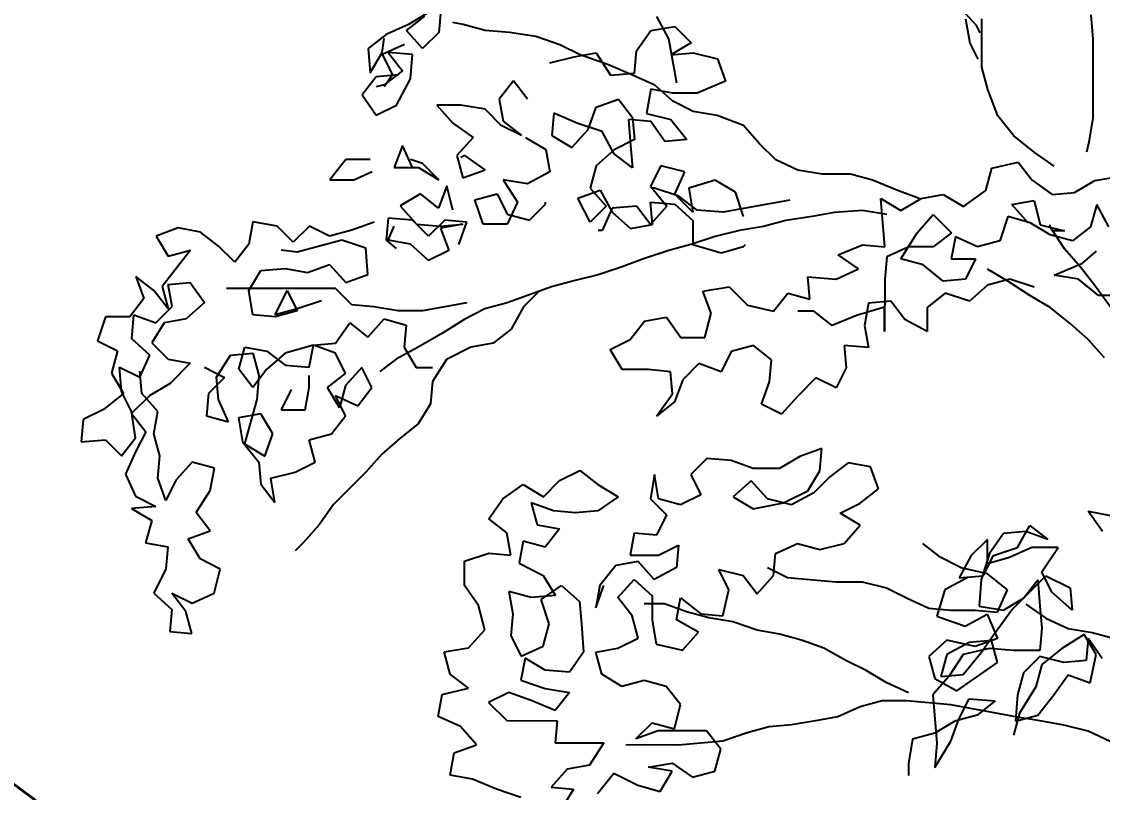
# Model space of a CAD drawing. Header units: millimetres. Extents: x 684983 to 685377, y 990360 to 990509.
# Drawn here: x 685052.703 to 685053.475, y 990414.675 to 990415.226 of the extents above; entities that cross this region are included whole.
import ezdxf

# ---------------------------------------------------------------- set-up
doc = ezdxf.new("R2010")
doc.units = ezdxf.units.MM
doc.layers.add('GRID LEVELS', color=7, linetype='Continuous', lineweight=13)
doc.layers.add('TEAK', color=7, linetype='Continuous')
doc.styles.get("Standard").update_dxf_attribs({"font": 'RomanS'})

# ---------------------------------------------------------------- blocks, each defined once
blk = doc.blocks.new('A$C25655A80')
at = {"color": 62}
for p, q in [((-0.4281, 1.75092), (-0.41946, 1.7413)), ((-0.69055, 1.73867), (-0.68189, 1.74539)), ((-0.67996, 1.74731), (-0.68958, 1.74155)), ((-0.6742, 1.74826), (-0.67517, 1.73769)), ((-0.56558, 1.73471), (-0.57134, 1.74529)), ((-0.36466, 1.74606), (-0.36371, 1.73452)), ((-0.68958, 1.74155), (-0.70016, 1.73675)), ((-0.66363, 1.74153), (-0.66843, 1.74249)), ((-0.65306, 1.73863), (-0.66363, 1.74153)), ((-0.57423, 1.73856), (-0.56269, 1.74047)), ((-0.56269, 1.74047), (-0.55501, 1.73277)), ((-0.42426, 1.74419), (-0.42235, 1.73265)), ((-0.41946, 1.7413), (-0.41754, 1.73745)), ((-0.41659, 1.72111), (-0.41657, 1.74418)), ((-0.70016, 1.73675), (-0.70882, 1.73003)), ((-0.70209, 1.7281), (-0.70112, 1.73483)), ((-0.68286, 1.73001), (-0.69055, 1.73867)), ((-0.67517, 1.73769), (-0.68286, 1.73001)), ((-0.64152, 1.73766), (-0.65306, 1.73863)), ((-0.62903, 1.73573), (-0.64152, 1.73766)), ((-0.61749, 1.73187), (-0.62903, 1.73573)), ((-0.58097, 1.72895), (-0.57423, 1.73856)), ((-0.56175, 1.71355), (-0.56558, 1.73471)), ((-0.70882, 1.73003), (-0.70787, 1.71849)), ((-0.69151, 1.73194), (-0.70209, 1.72714)), ((-0.60788, 1.72705), (-0.61749, 1.73187)), ((-0.55501, 1.73277), (-0.56463, 1.72702)), ((-0.42235, 1.73265), (-0.41851, 1.72496)), ((-0.36371, 1.73452), (-0.36374, 1.69703)), ((-0.70787, 1.71849), (-0.70209, 1.7281)), ((-0.70209, 1.72714), (-0.69729, 1.71752)), ((-0.69921, 1.7281), (-0.69249, 1.71944)), ((-0.68767, 1.72713), (-0.69921, 1.7281)), ((-0.68864, 1.71559), (-0.68767, 1.72713)), ((-0.62231, 1.72322), (-0.61077, 1.7261)), ((-0.61077, 1.7261), (-0.60019, 1.72801)), ((-0.59443, 1.72224), (-0.60788, 1.72705)), ((-0.60019, 1.72801), (-0.59347, 1.71743)), ((-0.58194, 1.71838), (-0.58097, 1.72895)), ((-0.56463, 1.72702), (-0.55405, 1.72797)), ((-0.55405, 1.72797), (-0.54252, 1.72507)), ((-0.54252, 1.72507), (-0.53868, 1.71449)), ((-0.69249, 1.71944), (-0.70114, 1.71272)), ((-0.5829, 1.71742), (-0.59443, 1.72224)), ((-0.41372, 1.71053), (-0.41659, 1.72111)), ((-0.70499, 1.71657), (-0.71172, 1.70792)), ((-0.69441, 1.71752), (-0.70499, 1.71657)), ((-0.69729, 1.71752), (-0.70114, 1.71176)), ((-0.69539, 1.7031), (-0.68864, 1.71559)), ((-0.63962, 1.71459), (-0.64636, 1.70594)), ((-0.6329, 1.70593), (-0.63962, 1.71459)), ((-0.59347, 1.71743), (-0.58194, 1.71838)), ((-0.57233, 1.7126), (-0.5829, 1.71742)), ((-0.53868, 1.71449), (-0.55215, 1.70874)), ((-0.70114, 1.71272), (-0.70499, 1.71176)), ((-0.57425, 1.71068), (-0.57619, 1.69915)), ((-0.56368, 1.70875), (-0.57425, 1.71068)), ((-0.56368, 1.7049), (-0.57233, 1.7126)), ((-0.40892, 1.69803), (-0.41372, 1.71053)), ((-0.71172, 1.70792), (-0.705, 1.6983)), ((-0.64636, 1.70594), (-0.64444, 1.69537)), ((-0.60022, 1.70205), (-0.58964, 1.70589)), ((-0.58964, 1.70589), (-0.58292, 1.69723)), ((-0.55215, 1.70874), (-0.56368, 1.70875)), ((-0.55408, 1.70009), (-0.56368, 1.7049)), ((-0.705, 1.6983), (-0.69539, 1.7031)), ((-0.67616, 1.70308), (-0.66848, 1.69443)), ((-0.66462, 1.70307), (-0.67616, 1.70308)), ((-0.65309, 1.70114), (-0.66462, 1.70307)), ((-0.64541, 1.69344), (-0.65309, 1.70114)), ((-0.62041, 1.69919), (-0.62138, 1.68862)), ((-0.60888, 1.69437), (-0.62041, 1.69919)), ((-0.60407, 1.69148), (-0.60022, 1.70205)), ((-0.57619, 1.69915), (-0.56465, 1.69625)), ((-0.54254, 1.69816), (-0.55408, 1.70009)), ((-0.66848, 1.69443), (-0.65887, 1.68769)), ((-0.6358, 1.68863), (-0.64541, 1.69344)), ((-0.64444, 1.69537), (-0.6358, 1.68863)), ((-0.59734, 1.69052), (-0.60888, 1.69437)), ((-0.57427, 1.6953), (-0.58484, 1.69627)), ((-0.58484, 1.69627), (-0.58389, 1.68377)), ((-0.58292, 1.69723), (-0.58197, 1.68666)), ((-0.56755, 1.68568), (-0.57427, 1.6953)), ((-0.56465, 1.69625), (-0.55697, 1.68663)), ((-0.53005, 1.69334), (-0.54254, 1.69816)), ((-0.40124, 1.68841), (-0.40892, 1.69803)), ((-0.36374, 1.69703), (-0.36567, 1.6855)), ((-0.62138, 1.68862), (-0.61177, 1.68284)), ((-0.61177, 1.68284), (-0.60407, 1.69148)), ((-0.59159, 1.67994), (-0.59734, 1.69052)), ((-0.52237, 1.68468), (-0.53005, 1.69334)), ((-0.39163, 1.68071), (-0.40124, 1.68841)), ((-0.69252, 1.68387), (-0.69637, 1.6733)), ((-0.68772, 1.6733), (-0.69252, 1.68387)), ((-0.65887, 1.68769), (-0.66657, 1.67904)), ((-0.63388, 1.68767), (-0.62427, 1.68189)), ((-0.58197, 1.68666), (-0.59158, 1.68186)), ((-0.58389, 1.68377), (-0.58294, 1.6732)), ((-0.55697, 1.68663), (-0.56755, 1.68568)), ((-0.51468, 1.67698), (-0.52237, 1.68468)), ((-0.36567, 1.6855), (-0.36664, 1.68069)), ((-0.66657, 1.67904), (-0.66369, 1.66847)), ((-0.66272, 1.67904), (-0.66465, 1.67808)), ((-0.65312, 1.6723), (-0.66272, 1.67904)), ((-0.62427, 1.68189), (-0.62236, 1.67131)), ((-0.59158, 1.68186), (-0.60024, 1.67418)), ((-0.58294, 1.6732), (-0.59159, 1.67994)), ((-0.38203, 1.67398), (-0.39163, 1.68071)), ((-0.71944, 1.67717), (-0.72714, 1.66756)), ((-0.70791, 1.67716), (-0.71944, 1.67717)), ((-0.69637, 1.6733), (-0.68484, 1.67329)), ((-0.68291, 1.67521), (-0.68868, 1.67714)), ((-0.68484, 1.67329), (-0.67523, 1.66752)), ((-0.67523, 1.66752), (-0.68291, 1.67521)), ((-0.60024, 1.67418), (-0.60314, 1.6636)), ((-0.56948, 1.67415), (-0.5743, 1.66454)), ((-0.55795, 1.67125), (-0.56948, 1.67415)), ((-0.50411, 1.67217), (-0.51468, 1.67698)), ((-0.41472, 1.66247), (-0.41183, 1.67304)), ((-0.41183, 1.67304), (-0.39933, 1.67591)), ((-0.39933, 1.67591), (-0.39261, 1.66726)), ((-0.7156, 1.66755), (-0.70695, 1.67139)), ((-0.66369, 1.66847), (-0.65312, 1.6723)), ((-0.62236, 1.67131), (-0.63293, 1.66555)), ((-0.56276, 1.66068), (-0.55795, 1.67125)), ((-0.49258, 1.67023), (-0.50411, 1.67217)), ((-0.47912, 1.67022), (-0.49258, 1.67023)), ((-0.46855, 1.66733), (-0.47912, 1.67022)), ((-0.36281, 1.66723), (-0.35127, 1.66914)), ((-0.72714, 1.66756), (-0.7156, 1.66755)), ((-0.67139, 1.66463), (-0.67524, 1.65406)), ((-0.66851, 1.65309), (-0.67139, 1.66463)), ((-0.64447, 1.66749), (-0.63775, 1.65691)), ((-0.63293, 1.66555), (-0.64447, 1.66749)), ((-0.60891, 1.6588), (-0.59833, 1.66264)), ((-0.60314, 1.6636), (-0.59545, 1.65495)), ((-0.59833, 1.66264), (-0.59257, 1.65206)), ((-0.5743, 1.66454), (-0.56661, 1.65492)), ((-0.57237, 1.66358), (-0.57334, 1.66358)), ((-0.56084, 1.65972), (-0.57237, 1.66358)), ((-0.54353, 1.6674), (-0.55603, 1.66356)), ((-0.55603, 1.66356), (-0.55412, 1.65202)), ((-0.53392, 1.66162), (-0.54353, 1.6674)), ((-0.45702, 1.66251), (-0.46855, 1.66733)), ((-0.44645, 1.65865), (-0.45702, 1.66251)), ((-0.39261, 1.66726), (-0.383, 1.66052)), ((-0.37243, 1.66147), (-0.36281, 1.66723)), ((-0.68389, 1.66079), (-0.69351, 1.65504)), ((-0.67524, 1.65406), (-0.68389, 1.66079)), ((-0.65794, 1.65789), (-0.64736, 1.66076)), ((-0.6541, 1.64635), (-0.65794, 1.65789)), ((-0.64736, 1.66076), (-0.64256, 1.65114)), ((-0.60315, 1.64726), (-0.60891, 1.6588)), ((-0.55412, 1.65202), (-0.56276, 1.66068)), ((-0.5522, 1.65298), (-0.56084, 1.65972)), ((-0.50797, 1.65775), (-0.5397, 1.65201)), ((-0.53009, 1.65008), (-0.53392, 1.66162)), ((-0.46471, 1.65867), (-0.45511, 1.65289)), ((-0.46281, 1.6356), (-0.46471, 1.65867)), ((-0.45511, 1.65289), (-0.44549, 1.65865)), ((-0.44549, 1.65865), (-0.43491, 1.66057)), ((-0.43491, 1.66057), (-0.4253, 1.65479)), ((-0.4253, 1.65479), (-0.41472, 1.66247)), ((-0.40223, 1.65573), (-0.39166, 1.65764)), ((-0.39166, 1.65764), (-0.38878, 1.6461)), ((-0.383, 1.66052), (-0.37243, 1.66147)), ((-0.69351, 1.65504), (-0.68582, 1.64638)), ((-0.63775, 1.65691), (-0.64257, 1.64634)), ((-0.63199, 1.64825), (-0.62429, 1.65593)), ((-0.62429, 1.65593), (-0.62429, 1.65689)), ((-0.59545, 1.65495), (-0.60315, 1.64726)), ((-0.59257, 1.65398), (-0.59739, 1.64341)), ((-0.58103, 1.65493), (-0.59257, 1.65398)), ((-0.57431, 1.64627), (-0.58103, 1.65493)), ((-0.56661, 1.65492), (-0.57431, 1.64627)), ((-0.5743, 1.65685), (-0.56277, 1.65588)), ((-0.57335, 1.64627), (-0.5743, 1.65685)), ((-0.56277, 1.65588), (-0.55412, 1.64818)), ((-0.5397, 1.65201), (-0.5522, 1.65298)), ((-0.47337, 1.65291), (-0.48683, 1.65196)), ((-0.46184, 1.65098), (-0.47337, 1.65291)), ((-0.39455, 1.64707), (-0.40223, 1.65573)), ((-0.36186, 1.65569), (-0.36475, 1.64512)), ((-0.3561, 1.64511), (-0.36186, 1.65569)), ((-0.76369, 1.64741), (-0.76562, 1.63684)), ((-0.75215, 1.64548), (-0.76369, 1.64741)), ((-0.70601, 1.64736), (-0.71659, 1.64352)), ((-0.69928, 1.64927), (-0.70025, 1.6387)), ((-0.68774, 1.6483), (-0.69928, 1.64927)), ((-0.68006, 1.6406), (-0.68774, 1.6483)), ((-0.67236, 1.64829), (-0.68006, 1.6406)), ((-0.66179, 1.64732), (-0.67236, 1.64829)), ((-0.66565, 1.63675), (-0.66179, 1.64732)), ((-0.64256, 1.65114), (-0.63199, 1.64825)), ((-0.59257, 1.65206), (-0.58393, 1.64436)), ((-0.55412, 1.64818), (-0.55413, 1.63664)), ((-0.5099, 1.64814), (-0.52048, 1.64526)), ((-0.49741, 1.65005), (-0.5099, 1.64814)), ((-0.48683, 1.65196), (-0.49741, 1.65005)), ((-0.44742, 1.64231), (-0.43973, 1.65096)), ((-0.43973, 1.65096), (-0.43108, 1.6423)), ((-0.40416, 1.64996), (-0.40801, 1.63843)), ((-0.39359, 1.64707), (-0.40416, 1.64996)), ((-0.38398, 1.64129), (-0.39359, 1.64707)), ((-0.79926, 1.64456), (-0.80984, 1.64072)), ((-0.78869, 1.64263), (-0.79926, 1.64456)), ((-0.78004, 1.63589), (-0.78869, 1.64263)), ((-0.74447, 1.63778), (-0.75215, 1.64548)), ((-0.73677, 1.64546), (-0.74447, 1.63778)), ((-0.72717, 1.64065), (-0.73677, 1.64546)), ((-0.71659, 1.64352), (-0.72717, 1.64065)), ((-0.69929, 1.6387), (-0.6964, 1.64543)), ((-0.68582, 1.64638), (-0.67429, 1.6454)), ((-0.66371, 1.64636), (-0.67429, 1.64444)), ((-0.67429, 1.6454), (-0.66371, 1.64636)), ((-0.67429, 1.64444), (-0.67045, 1.63387)), ((-0.64257, 1.64634), (-0.6541, 1.64635)), ((-0.59739, 1.64341), (-0.59931, 1.64341)), ((-0.58393, 1.64436), (-0.57335, 1.64627)), ((-0.53202, 1.64335), (-0.54356, 1.64048)), ((-0.52048, 1.64526), (-0.53202, 1.64335)), ((-0.45513, 1.62982), (-0.44742, 1.64231)), ((-0.43108, 1.6423), (-0.43974, 1.63558)), ((-0.38878, 1.6461), (-0.37725, 1.64321)), ((-0.38398, 1.64514), (-0.38398, 1.6461)), ((-0.37726, 1.63456), (-0.38398, 1.64514)), ((-0.37725, 1.64321), (-0.38302, 1.64322)), ((-0.36475, 1.64512), (-0.37341, 1.6384)), ((-0.80984, 1.64072), (-0.80408, 1.6311)), ((-0.76562, 1.63684), (-0.77236, 1.62819)), ((-0.7214, 1.63872), (-0.74255, 1.63297)), ((-0.70987, 1.63486), (-0.7214, 1.63872)), ((-0.70025, 1.6387), (-0.69545, 1.63485)), ((-0.68872, 1.63677), (-0.69929, 1.6387)), ((-0.54356, 1.64048), (-0.5551, 1.63664)), ((-0.42916, 1.64037), (-0.43109, 1.6298)), ((-0.41859, 1.63556), (-0.42916, 1.64037)), ((-0.40801, 1.63843), (-0.41859, 1.63556)), ((-0.37341, 1.6384), (-0.38398, 1.64129)), ((-0.7935, 1.63398), (-0.80698, 1.61669)), ((-0.80408, 1.6311), (-0.7935, 1.63398)), ((-0.77236, 1.62819), (-0.78004, 1.63589)), ((-0.74255, 1.63297), (-0.75024, 1.63394)), ((-0.70892, 1.62237), (-0.70987, 1.63486)), ((-0.68007, 1.62907), (-0.68872, 1.63677)), ((-0.67045, 1.63387), (-0.68007, 1.62907)), ((-0.56567, 1.63377), (-0.57721, 1.62994)), ((-0.5551, 1.63664), (-0.56567, 1.63377)), ((-0.55413, 1.63664), (-0.54068, 1.63279)), ((-0.54068, 1.63279), (-0.5301, 1.63566)), ((-0.5301, 1.63566), (-0.52914, 1.63662)), ((-0.48493, 1.63177), (-0.47339, 1.63657)), ((-0.47532, 1.62504), (-0.48493, 1.63177)), ((-0.47339, 1.63657), (-0.46281, 1.6356)), ((-0.45128, 1.63559), (-0.46185, 1.63079)), ((-0.43974, 1.63558), (-0.45128, 1.63559)), ((-0.36957, 1.6259), (-0.37726, 1.63456)), ((-0.36861, 1.62782), (-0.36188, 1.63358)), ((-0.73776, 1.62335), (-0.72718, 1.62719)), ((-0.72718, 1.62719), (-0.71949, 1.61853)), ((-0.57721, 1.62994), (-0.58779, 1.6261)), ((-0.46185, 1.63079), (-0.46283, 1.62022)), ((-0.44455, 1.62693), (-0.45513, 1.62982)), ((-0.43495, 1.61923), (-0.44455, 1.62693)), ((-0.43109, 1.6298), (-0.41956, 1.62979)), ((-0.41956, 1.62979), (-0.42437, 1.62018)), ((-0.38207, 1.62207), (-0.36861, 1.62782)), ((-0.81947, 1.62151), (-0.81563, 1.61093)), ((-0.81082, 1.61477), (-0.81947, 1.62151)), ((-0.76564, 1.61473), (-0.75986, 1.62433)), ((-0.75986, 1.62433), (-0.74833, 1.62529)), ((-0.74833, 1.62529), (-0.73776, 1.62335)), ((-0.71949, 1.61853), (-0.70892, 1.62237)), ((-0.59933, 1.62227), (-0.61087, 1.61939)), ((-0.58779, 1.6261), (-0.59933, 1.62227)), ((-0.4859, 1.62024), (-0.47532, 1.62504)), ((-0.40419, 1.6192), (-0.4138, 1.62498)), ((-0.37054, 1.62013), (-0.38207, 1.62207)), ((-0.36285, 1.61724), (-0.36957, 1.6259)), ((-0.80698, 1.61669), (-0.8041, 1.60611)), ((-0.80409, 1.61765), (-0.79352, 1.6186)), ((-0.80218, 1.60707), (-0.80409, 1.61765)), ((-0.79352, 1.6186), (-0.78679, 1.60898)), ((-0.62144, 1.61652), (-0.6426, 1.60885)), ((-0.61087, 1.61939), (-0.62144, 1.61652)), ((-0.54935, 1.61453), (-0.53685, 1.61644)), ((-0.53685, 1.61644), (-0.52821, 1.60778)), ((-0.49935, 1.62121), (-0.4859, 1.62024)), ((-0.4984, 1.61064), (-0.49935, 1.62121)), ((-0.46283, 1.62022), (-0.46285, 1.59522)), ((-0.42437, 1.62018), (-0.43495, 1.61923)), ((-0.4138, 1.61729), (-0.42246, 1.60961)), ((-0.40323, 1.62016), (-0.4138, 1.61729)), ((-0.39362, 1.61246), (-0.40419, 1.6192)), ((-0.39169, 1.61631), (-0.40323, 1.62016)), ((-0.36093, 1.61243), (-0.37054, 1.62013)), ((-0.35517, 1.60666), (-0.36285, 1.61724)), ((-0.8041, 1.60611), (-0.81082, 1.61477)), ((-0.7243, 1.61565), (-0.77621, 1.6157)), ((-0.76373, 1.60319), (-0.76564, 1.61473)), ((-0.75315, 1.60318), (-0.74738, 1.61471)), ((-0.74738, 1.61471), (-0.74258, 1.60509)), ((-0.71662, 1.60795), (-0.7243, 1.61565)), ((-0.62721, 1.6146), (-0.63491, 1.60692)), ((-0.54551, 1.60395), (-0.54935, 1.61453)), ((-0.51571, 1.60489), (-0.50897, 1.61353)), ((-0.50897, 1.61353), (-0.4984, 1.61064)), ((-0.43399, 1.61346), (-0.44265, 1.60674)), ((-0.42246, 1.60961), (-0.43399, 1.61346)), ((-0.38401, 1.60669), (-0.39362, 1.61246)), ((-0.3494, 1.61242), (-0.36093, 1.61243)), ((-0.81563, 1.61093), (-0.82237, 1.60228)), ((-0.80987, 1.59939), (-0.80218, 1.60707)), ((-0.78679, 1.60898), (-0.79545, 1.6013)), ((-0.74258, 1.60605), (-0.75315, 1.60318)), ((-0.73104, 1.60989), (-0.74258, 1.60605)), ((-0.70605, 1.60698), (-0.71662, 1.60795)), ((-0.69451, 1.60505), (-0.70605, 1.60698)), ((-0.66183, 1.60886), (-0.68298, 1.60504)), ((-0.65318, 1.60597), (-0.66279, 1.60117)), ((-0.6426, 1.60885), (-0.65318, 1.60597)), ((-0.63491, 1.60692), (-0.64069, 1.59635)), ((-0.52821, 1.60778), (-0.51571, 1.60489)), ((-0.46284, 1.60676), (-0.4763, 1.60293)), ((-0.47053, 1.60869), (-0.47246, 1.59812)), ((-0.45995, 1.60964), (-0.47053, 1.60869)), ((-0.46285, 1.59522), (-0.46284, 1.60676)), ((-0.45323, 1.60098), (-0.45995, 1.60964)), ((-0.44265, 1.60674), (-0.44266, 1.59521)), ((-0.37441, 1.59899), (-0.38401, 1.60669)), ((-0.8339, 1.60229), (-0.83776, 1.59076)), ((-0.82237, 1.60228), (-0.8339, 1.60229)), ((-0.82142, 1.59171), (-0.82045, 1.60324)), ((-0.82045, 1.60324), (-0.80987, 1.59939)), ((-0.79545, 1.6013), (-0.80603, 1.59938)), ((-0.75316, 1.60222), (-0.76373, 1.60319)), ((-0.74258, 1.60509), (-0.75316, 1.60222)), ((-0.70894, 1.59257), (-0.70125, 1.60121)), ((-0.70125, 1.60121), (-0.69067, 1.59832)), ((-0.68298, 1.60504), (-0.69451, 1.60505)), ((-0.66279, 1.60117), (-0.67337, 1.59446)), ((-0.57724, 1.60013), (-0.56666, 1.60205)), ((-0.56666, 1.60205), (-0.55994, 1.59243)), ((-0.54841, 1.59242), (-0.54551, 1.60395)), ((-0.49649, 1.60487), (-0.50418, 1.60487)), ((-0.48784, 1.59813), (-0.49649, 1.60487)), ((-0.4763, 1.60293), (-0.48784, 1.59813)), ((-0.44266, 1.59521), (-0.45323, 1.60098)), ((-0.80603, 1.59938), (-0.81181, 1.58978)), ((-0.72433, 1.5897), (-0.71759, 1.5993)), ((-0.71759, 1.5993), (-0.70894, 1.59257)), ((-0.69067, 1.59832), (-0.69165, 1.58774)), ((-0.64069, 1.59635), (-0.64935, 1.58963)), ((-0.58398, 1.59149), (-0.57724, 1.60013)), ((-0.47246, 1.59812), (-0.47055, 1.58754)), ((-0.36576, 1.59129), (-0.37441, 1.59899)), ((-0.83776, 1.59076), (-0.82815, 1.58595)), ((-0.81277, 1.58401), (-0.82142, 1.59171)), ((-0.67337, 1.59446), (-0.68492, 1.58774)), ((-0.59359, 1.58669), (-0.58398, 1.59149)), ((-0.55994, 1.59243), (-0.54841, 1.59242)), ((-0.35808, 1.58263), (-0.36576, 1.59129)), ((-0.82815, 1.58595), (-0.83105, 1.57537)), ((-0.81181, 1.58978), (-0.80412, 1.58208)), ((-0.77048, 1.57724), (-0.76759, 1.58781)), ((-0.76759, 1.58781), (-0.75702, 1.58588)), ((-0.75702, 1.58588), (-0.74837, 1.57914)), ((-0.7349, 1.58874), (-0.74836, 1.58491)), ((-0.73684, 1.57817), (-0.7349, 1.58874)), ((-0.7349, 1.58874), (-0.72433, 1.5897)), ((-0.72433, 1.58489), (-0.7349, 1.58874)), ((-0.68492, 1.58774), (-0.6955, 1.58198)), ((-0.69165, 1.58774), (-0.68589, 1.57812)), ((-0.65992, 1.58771), (-0.67146, 1.58196)), ((-0.64935, 1.58963), (-0.65992, 1.58771)), ((-0.58783, 1.57707), (-0.59359, 1.58669)), ((-0.53592, 1.58568), (-0.54073, 1.57607)), ((-0.52534, 1.58855), (-0.53592, 1.58568)), ((-0.51669, 1.58181), (-0.52534, 1.58855)), ((-0.48208, 1.58851), (-0.48113, 1.57794)), ((-0.47055, 1.58754), (-0.48208, 1.58851)), ((-0.81759, 1.57344), (-0.81277, 1.58401)), ((-0.80412, 1.58208), (-0.79355, 1.58015)), ((-0.78106, 1.57341), (-0.77432, 1.58397)), ((-0.77432, 1.58397), (-0.76375, 1.58492)), ((-0.76375, 1.58492), (-0.76087, 1.57435)), ((-0.74836, 1.58491), (-0.75702, 1.57723)), ((-0.71953, 1.57527), (-0.72433, 1.58489)), ((-0.6955, 1.58198), (-0.70319, 1.57622)), ((-0.67146, 1.58196), (-0.6782, 1.57139)), ((-0.51766, 1.57124), (-0.51669, 1.58181)), ((-0.83105, 1.57537), (-0.82529, 1.56576)), ((-0.8272, 1.57825), (-0.81759, 1.57344)), ((-0.82625, 1.56672), (-0.8272, 1.57825)), ((-0.81663, 1.56575), (-0.81759, 1.57632)), ((-0.79355, 1.58015), (-0.80317, 1.57054)), ((-0.78682, 1.57822), (-0.77721, 1.5734)), ((-0.76376, 1.56858), (-0.77048, 1.57724)), ((-0.75702, 1.57723), (-0.76376, 1.56858)), ((-0.74837, 1.57914), (-0.73684, 1.57817)), ((-0.72819, 1.56855), (-0.71953, 1.57527)), ((-0.71184, 1.57815), (-0.71954, 1.5695)), ((-0.70704, 1.56853), (-0.71184, 1.57815)), ((-0.68589, 1.57812), (-0.6782, 1.57812)), ((-0.57534, 1.57706), (-0.58783, 1.57707)), ((-0.56476, 1.57609), (-0.57534, 1.57706)), ((-0.56381, 1.56552), (-0.56476, 1.57609)), ((-0.5513, 1.57992), (-0.559, 1.57224)), ((-0.54073, 1.57607), (-0.5513, 1.57992)), ((-0.48113, 1.57794), (-0.48594, 1.56833)), ((-0.80317, 1.57054), (-0.81279, 1.56478)), ((-0.77721, 1.5734), (-0.78491, 1.56572)), ((-0.78011, 1.56283), (-0.78106, 1.57341)), ((-0.76087, 1.57435), (-0.76184, 1.56281)), ((-0.73684, 1.56856), (-0.73684, 1.57433)), ((-0.6782, 1.57139), (-0.67917, 1.56081)), ((-0.559, 1.57224), (-0.56285, 1.56167)), ((-0.52152, 1.56067), (-0.51766, 1.57124)), ((-0.49555, 1.57314), (-0.50421, 1.5645)), ((-0.48594, 1.56833), (-0.49555, 1.57314)), ((-0.82529, 1.56576), (-0.83491, 1.55807)), ((-0.82145, 1.5571), (-0.82625, 1.56672)), ((-0.81279, 1.56478), (-0.82145, 1.55614)), ((-0.80895, 1.55709), (-0.81663, 1.56575)), ((-0.78491, 1.56572), (-0.78588, 1.55514)), ((-0.7455, 1.5676), (-0.75031, 1.558)), ((-0.73878, 1.55799), (-0.73684, 1.56856)), ((-0.72243, 1.55893), (-0.72819, 1.56855)), ((-0.71954, 1.5695), (-0.72243, 1.55893)), ((-0.71378, 1.55989), (-0.70704, 1.56853)), ((-0.57151, 1.55495), (-0.56381, 1.56552)), ((-0.77531, 1.55225), (-0.78011, 1.56283)), ((-0.76184, 1.56281), (-0.76763, 1.54167)), ((-0.72435, 1.5647), (-0.71378, 1.55989)), ((-0.71955, 1.55508), (-0.72435, 1.5647)), ((-0.67917, 1.56081), (-0.68495, 1.55121)), ((-0.56285, 1.56167), (-0.57151, 1.55495)), ((-0.51191, 1.55586), (-0.52152, 1.56067)), ((-0.50421, 1.5645), (-0.51191, 1.55586)), ((-0.83491, 1.55807), (-0.84452, 1.55328)), ((-0.81954, 1.5446), (-0.82145, 1.5571)), ((-0.82145, 1.55614), (-0.81473, 1.54748)), ((-0.81088, 1.54652), (-0.80895, 1.55709)), ((-0.78588, 1.55514), (-0.77531, 1.55225)), ((-0.75993, 1.55608), (-0.7705, 1.55417)), ((-0.75417, 1.54646), (-0.75993, 1.55608)), ((-0.75031, 1.558), (-0.73878, 1.55799)), ((-0.72629, 1.54644), (-0.71955, 1.55508)), ((-0.84452, 1.55328), (-0.84549, 1.5427)), ((-0.7705, 1.55417), (-0.76859, 1.54263)), ((-0.68495, 1.55121), (-0.69361, 1.54449)), ((-0.82628, 1.53596), (-0.81954, 1.5446)), ((-0.81473, 1.54748), (-0.81954, 1.53787)), ((-0.80801, 1.53594), (-0.81088, 1.54652)), ((-0.75802, 1.53589), (-0.75417, 1.54646)), ((-0.73687, 1.54356), (-0.72629, 1.54644)), ((-0.69361, 1.54449), (-0.70227, 1.5368)), ((-0.84549, 1.5427), (-0.83396, 1.54365)), ((-0.83396, 1.54365), (-0.82628, 1.53596)), ((-0.76859, 1.54263), (-0.76091, 1.53301)), ((-0.76763, 1.54167), (-0.75802, 1.53589)), ((-0.73399, 1.53299), (-0.73687, 1.54356)), ((-0.4927, 1.5395), (-0.50328, 1.53566)), ((-0.49367, 1.52892), (-0.4927, 1.5395)), ((-0.81954, 1.53787), (-0.82436, 1.5273)), ((-0.80898, 1.52537), (-0.80801, 1.53594)), ((-0.70227, 1.5368), (-0.70996, 1.52816)), ((-0.5475, 1.53474), (-0.5552, 1.52706)), ((-0.53596, 1.53377), (-0.5475, 1.53474)), ((-0.50328, 1.53566), (-0.5129, 1.5299)), ((-0.79263, 1.53304), (-0.80033, 1.5244)), ((-0.78206, 1.53015), (-0.79263, 1.53304)), ((-0.78399, 1.51957), (-0.78206, 1.53015)), ((-0.76091, 1.53301), (-0.75996, 1.52244)), ((-0.74361, 1.52819), (-0.73399, 1.53299)), ((-0.61768, 1.52423), (-0.60807, 1.52903)), ((-0.60807, 1.52903), (-0.59942, 1.52229)), ((-0.52539, 1.52991), (-0.53596, 1.53377)), ((-0.5129, 1.5299), (-0.52539, 1.52991)), ((-0.49945, 1.51931), (-0.49367, 1.52892)), ((-0.48021, 1.53275), (-0.48887, 1.52603)), ((-0.46964, 1.53082), (-0.48021, 1.53275)), ((-0.4658, 1.52024), (-0.46964, 1.53082)), ((-0.82436, 1.5273), (-0.81956, 1.51672)), ((-0.80515, 1.51479), (-0.80898, 1.52537)), ((-0.80033, 1.5244), (-0.80515, 1.51479)), ((-0.75515, 1.52532), (-0.74361, 1.52819)), ((-0.75324, 1.51378), (-0.75515, 1.52532)), ((-0.70996, 1.52816), (-0.72536, 1.51279)), ((-0.62538, 1.51655), (-0.61768, 1.52423)), ((-0.5725, 1.52707), (-0.57443, 1.51554)), ((-0.57059, 1.51553), (-0.5725, 1.52707)), ((-0.5552, 1.52706), (-0.5504, 1.51744)), ((-0.52636, 1.52415), (-0.53502, 1.51646)), ((-0.51868, 1.51549), (-0.52636, 1.52415)), ((-0.48887, 1.52603), (-0.49656, 1.51835)), ((-0.79073, 1.50901), (-0.78399, 1.51957)), ((-0.75996, 1.52244), (-0.75324, 1.51378)), ((-0.64461, 1.5156), (-0.63499, 1.52232)), ((-0.63499, 1.52232), (-0.62538, 1.51655)), ((-0.59942, 1.52229), (-0.58981, 1.51651)), ((-0.51099, 1.51356), (-0.49945, 1.51931)), ((-0.47446, 1.51352), (-0.4658, 1.52024)), ((-0.81956, 1.51672), (-0.80995, 1.51191)), ((-0.65135, 1.506), (-0.64461, 1.5156)), ((-0.63115, 1.51367), (-0.62828, 1.50309)), ((-0.62058, 1.50981), (-0.63115, 1.51367)), ((-0.58981, 1.51651), (-0.59943, 1.50979)), ((-0.57443, 1.51554), (-0.56675, 1.50784)), ((-0.56002, 1.51264), (-0.57059, 1.51553)), ((-0.5504, 1.51744), (-0.56002, 1.51264)), ((-0.53502, 1.51646), (-0.52541, 1.51069)), ((-0.52541, 1.51069), (-0.51099, 1.51356)), ((-0.50714, 1.51259), (-0.51868, 1.51549)), ((-0.49656, 1.51835), (-0.50714, 1.51259)), ((-0.48408, 1.50873), (-0.47446, 1.51352)), ((-0.80995, 1.51191), (-0.82149, 1.51096)), ((-0.82149, 1.51096), (-0.81188, 1.50518)), ((-0.78401, 1.50035), (-0.79073, 1.50901)), ((-0.72536, 1.51279), (-0.7321, 1.50319)), ((-0.61001, 1.50884), (-0.62058, 1.50981)), ((-0.59943, 1.50979), (-0.61001, 1.50884)), ((-0.47447, 1.50295), (-0.48408, 1.50873)), ((-0.36584, 1.50958), (-0.35526, 1.50765)), ((-0.35912, 1.49996), (-0.36584, 1.50958)), ((-0.81188, 1.50518), (-0.81478, 1.49461)), ((-0.7321, 1.50319), (-0.7398, 1.49454)), ((-0.6427, 1.49926), (-0.65135, 1.506)), ((-0.62828, 1.50309), (-0.6177, 1.50116)), ((-0.56675, 1.50784), (-0.57156, 1.49823)), ((-0.48217, 1.4943), (-0.47447, 1.50295)), ((-0.79459, 1.49651), (-0.78401, 1.50035)), ((-0.64079, 1.48868), (-0.6427, 1.49926)), ((-0.6177, 1.50116), (-0.62444, 1.49251)), ((-0.58214, 1.4992), (-0.58407, 1.48863)), ((-0.57156, 1.49823), (-0.58214, 1.4992)), ((-0.40622, 1.49904), (-0.41296, 1.48943)), ((-0.39564, 1.49999), (-0.40622, 1.49904)), ((-0.3995, 1.49231), (-0.39372, 1.50288)), ((-0.38507, 1.49614), (-0.39564, 1.49999)), ((-0.39372, 1.50288), (-0.38507, 1.49614)), ((-0.81478, 1.49461), (-0.8042, 1.49268)), ((-0.8042, 1.49268), (-0.80518, 1.4821)), ((-0.78883, 1.48689), (-0.79459, 1.49651)), ((-0.7398, 1.49454), (-0.74364, 1.4907)), ((-0.63501, 1.49541), (-0.63695, 1.48483)), ((-0.62444, 1.49251), (-0.63501, 1.49541)), ((-0.57061, 1.48862), (-0.56099, 1.49342)), ((-0.56099, 1.49342), (-0.56197, 1.48284)), ((-0.51486, 1.48953), (-0.50428, 1.49432)), ((-0.50428, 1.49432), (-0.49371, 1.49143)), ((-0.49371, 1.49143), (-0.48217, 1.4943)), ((-0.43603, 1.48753), (-0.44468, 1.49427)), ((-0.41391, 1.49616), (-0.42161, 1.48848)), ((-0.41392, 1.48463), (-0.41391, 1.49616)), ((-0.6629, 1.48582), (-0.65136, 1.48965)), ((-0.65136, 1.48965), (-0.64079, 1.48868)), ((-0.58407, 1.48863), (-0.57061, 1.48862)), ((-0.51583, 1.47895), (-0.51486, 1.48953)), ((-0.42642, 1.48272), (-0.43603, 1.48753)), ((-0.42161, 1.48848), (-0.42739, 1.47791)), ((-0.41296, 1.48943), (-0.41681, 1.47694)), ((-0.41585, 1.47886), (-0.41104, 1.48847)), ((-0.41104, 1.48847), (-0.3995, 1.49231)), ((-0.39277, 1.4923), (-0.40335, 1.4875)), ((-0.38027, 1.49229), (-0.39277, 1.4923)), ((-0.38797, 1.48076), (-0.38027, 1.49229)), ((-0.77922, 1.48208), (-0.78883, 1.48689)), ((-0.66291, 1.47428), (-0.6629, 1.48582)), ((-0.63695, 1.48483), (-0.62542, 1.47905)), ((-0.5908, 1.48383), (-0.5985, 1.47422)), ((-0.58023, 1.48574), (-0.5908, 1.48383)), ((-0.57255, 1.47708), (-0.58023, 1.48574)), ((-0.56197, 1.48284), (-0.57255, 1.47708)), ((-0.51871, 1.4828), (-0.5091, 1.47799)), ((-0.41393, 1.47982), (-0.42642, 1.48272)), ((-0.40335, 1.4875), (-0.41392, 1.48463)), ((-0.80518, 1.4821), (-0.81095, 1.47057)), ((-0.78212, 1.47055), (-0.77922, 1.48208)), ((-0.62542, 1.47905), (-0.61966, 1.46944)), ((-0.54178, 1.48186), (-0.53025, 1.47897)), ((-0.53698, 1.47224), (-0.54178, 1.48186)), ((-0.53025, 1.47897), (-0.52353, 1.47031)), ((-0.52353, 1.47031), (-0.51583, 1.47895)), ((-0.5091, 1.47799), (-0.48603, 1.47604)), ((-0.42354, 1.47791), (-0.43412, 1.47215)), ((-0.42739, 1.47791), (-0.41585, 1.47886)), ((-0.40432, 1.47212), (-0.41393, 1.47982)), ((-0.40241, 1.46251), (-0.38605, 1.47884)), ((-0.38317, 1.47114), (-0.38797, 1.48076)), ((-0.38605, 1.47884), (-0.37452, 1.47306)), ((-0.65619, 1.46466), (-0.66291, 1.47428)), ((-0.62639, 1.46752), (-0.61677, 1.47424)), ((-0.61677, 1.47424), (-0.60812, 1.46654)), ((-0.60044, 1.46365), (-0.59658, 1.47422)), ((-0.5985, 1.47422), (-0.60044, 1.46365)), ((-0.58986, 1.46845), (-0.58216, 1.47709)), ((-0.58216, 1.47709), (-0.57351, 1.46939)), ((-0.53988, 1.45975), (-0.53698, 1.47224)), ((-0.48603, 1.47604), (-0.47353, 1.47603)), ((-0.47353, 1.47603), (-0.462, 1.47314)), ((-0.462, 1.47314), (-0.45239, 1.46832)), ((-0.43412, 1.47215), (-0.43798, 1.45966)), ((-0.41681, 1.47694), (-0.41779, 1.46445)), ((-0.40914, 1.46155), (-0.40432, 1.47212)), ((-0.39664, 1.46827), (-0.3899, 1.47692)), ((-0.3899, 1.47692), (-0.38895, 1.46442)), ((-0.37452, 1.47306), (-0.37357, 1.46248)), ((-0.81095, 1.47057), (-0.80231, 1.46287)), ((-0.8023, 1.47057), (-0.79269, 1.46575)), ((-0.79558, 1.46191), (-0.8023, 1.47057)), ((-0.79269, 1.46575), (-0.78212, 1.47055)), ((-0.64176, 1.47138), (-0.63985, 1.4608)), ((-0.63119, 1.46849), (-0.64176, 1.47138)), ((-0.61966, 1.46944), (-0.63119, 1.46849)), ((-0.62255, 1.45598), (-0.62639, 1.46752)), ((-0.58314, 1.45979), (-0.58986, 1.46845)), ((-0.57351, 1.46939), (-0.57352, 1.45786)), ((-0.56199, 1.45785), (-0.56006, 1.46842)), ((-0.56006, 1.46842), (-0.55045, 1.46072)), ((-0.45239, 1.46832), (-0.44182, 1.46351)), ((-0.40625, 1.46251), (-0.39664, 1.46827)), ((-0.37357, 1.46248), (-0.38317, 1.47114)), ((-0.80231, 1.46287), (-0.80328, 1.4523)), ((-0.79271, 1.45133), (-0.79558, 1.46191)), ((-0.65332, 1.45313), (-0.65619, 1.46466)), ((-0.60812, 1.46654), (-0.60717, 1.45597)), ((-0.56775, 1.46554), (-0.57736, 1.46555)), ((-0.55718, 1.46169), (-0.56775, 1.46554)), ((-0.44182, 1.46351), (-0.43125, 1.46254)), ((-0.43125, 1.46254), (-0.41971, 1.46252)), ((-0.41971, 1.46252), (-0.40914, 1.46155)), ((-0.41779, 1.46445), (-0.40625, 1.46251)), ((-0.41011, 1.45194), (-0.40241, 1.46251)), ((-0.39568, 1.46539), (-0.38607, 1.45865)), ((-0.38895, 1.46442), (-0.388, 1.45384)), ((-0.63985, 1.4608), (-0.64082, 1.45023)), ((-0.58026, 1.44921), (-0.58314, 1.45979)), ((-0.57352, 1.45786), (-0.57161, 1.44632)), ((-0.55142, 1.45207), (-0.56199, 1.45785)), ((-0.54661, 1.4588), (-0.55718, 1.46169)), ((-0.55045, 1.46072), (-0.53988, 1.45975)), ((-0.53507, 1.45686), (-0.54661, 1.4588)), ((-0.52354, 1.45301), (-0.53507, 1.45686)), ((-0.43798, 1.45966), (-0.42453, 1.45484)), ((-0.42453, 1.45484), (-0.41395, 1.4606)), ((-0.41395, 1.4606), (-0.40915, 1.44906)), ((-0.38607, 1.45865), (-0.3755, 1.45383)), ((-0.80328, 1.4523), (-0.79271, 1.45133)), ((-0.66101, 1.44448), (-0.65332, 1.45313)), ((-0.62545, 1.44541), (-0.62255, 1.45598)), ((-0.60717, 1.45597), (-0.60622, 1.44251)), ((-0.55912, 1.44343), (-0.55142, 1.45207)), ((-0.51297, 1.45107), (-0.52354, 1.45301)), ((-0.41685, 1.44233), (-0.41011, 1.45194)), ((-0.388, 1.45384), (-0.38897, 1.44327)), ((-0.3755, 1.45383), (-0.36397, 1.4519)), ((-0.36397, 1.4519), (-0.35339, 1.44901)), ((-0.64082, 1.45023), (-0.63602, 1.44061)), ((-0.58988, 1.44442), (-0.58026, 1.44921)), ((-0.5024, 1.44818), (-0.51297, 1.45107)), ((-0.49183, 1.44433), (-0.5024, 1.44818)), ((-0.43318, 1.44812), (-0.44184, 1.44043)), ((-0.42261, 1.44715), (-0.43319, 1.44139)), ((-0.41973, 1.44522), (-0.43318, 1.44812)), ((-0.41203, 1.4481), (-0.42261, 1.44715)), ((-0.40915, 1.44906), (-0.41973, 1.44522)), ((-0.40916, 1.43752), (-0.41203, 1.4481)), ((-0.36781, 1.45094), (-0.37839, 1.44422)), ((-0.36205, 1.44132), (-0.36781, 1.45094)), ((-0.36589, 1.44902), (-0.36686, 1.43844)), ((-0.35917, 1.4394), (-0.36589, 1.44902)), ((-0.67255, 1.44257), (-0.66101, 1.44448)), ((-0.66968, 1.43199), (-0.67255, 1.44257)), ((-0.63602, 1.44061), (-0.62545, 1.44541)), ((-0.60622, 1.44251), (-0.61296, 1.4329)), ((-0.60045, 1.4425), (-0.58988, 1.44442)), ((-0.59758, 1.43193), (-0.60045, 1.4425)), ((-0.57161, 1.44632), (-0.55912, 1.44343)), ((-0.48126, 1.43855), (-0.49183, 1.44433)), ((-0.43319, 1.44139), (-0.43608, 1.43082)), ((-0.4255, 1.44138), (-0.43224, 1.43081)), ((-0.42551, 1.43177), (-0.41685, 1.44233)), ((-0.413, 1.44425), (-0.4255, 1.44138)), ((-0.40146, 1.44328), (-0.413, 1.44425)), ((-0.38897, 1.44327), (-0.40146, 1.44328)), ((-0.37839, 1.44422), (-0.38801, 1.43654)), ((-0.36495, 1.42787), (-0.36205, 1.44132)), ((-0.6341, 1.43965), (-0.63604, 1.42908)), ((-0.6245, 1.43387), (-0.6341, 1.43965)), ((-0.47165, 1.43373), (-0.48126, 1.43855)), ((-0.44184, 1.44043), (-0.43897, 1.42986)), ((-0.4284, 1.42408), (-0.40916, 1.43752)), ((-0.38897, 1.44039), (-0.39667, 1.4327)), ((-0.38801, 1.43654), (-0.39091, 1.42597)), ((-0.37744, 1.43749), (-0.38897, 1.44039)), ((-0.36686, 1.43844), (-0.37744, 1.43749)), ((-0.66103, 1.42525), (-0.66968, 1.43199)), ((-0.61296, 1.4329), (-0.6245, 1.43387)), ((-0.58797, 1.42615), (-0.59758, 1.43193)), ((-0.46204, 1.42796), (-0.47165, 1.43373)), ((-0.43608, 1.43082), (-0.42551, 1.43177)), ((-0.39667, 1.4327), (-0.39956, 1.42213)), ((-0.38226, 1.42212), (-0.37552, 1.43172)), ((-0.37552, 1.43172), (-0.36495, 1.42787)), ((-0.63604, 1.42908), (-0.6245, 1.42522)), ((-0.5774, 1.42902), (-0.58797, 1.42615)), ((-0.56682, 1.42613), (-0.5774, 1.42902)), ((-0.5601, 1.41747), (-0.56682, 1.42613)), ((-0.45147, 1.42314), (-0.46204, 1.42796)), ((-0.43224, 1.43081), (-0.43994, 1.42217)), ((-0.43897, 1.42986), (-0.4284, 1.42408)), ((-0.39091, 1.42597), (-0.39861, 1.41348)), ((-0.67546, 1.41181), (-0.67353, 1.42238)), ((-0.67353, 1.42238), (-0.66103, 1.42525)), ((-0.64181, 1.42331), (-0.65143, 1.41852)), ((-0.63124, 1.41946), (-0.64181, 1.42331)), ((-0.6245, 1.42522), (-0.61297, 1.42329)), ((-0.61297, 1.42329), (-0.61971, 1.41464)), ((-0.43994, 1.42217), (-0.43803, 1.3991)), ((-0.39956, 1.42213), (-0.40053, 1.40964)), ((-0.38996, 1.41251), (-0.38226, 1.42212)), ((-0.65143, 1.41852), (-0.64278, 1.40986)), ((-0.61971, 1.41464), (-0.63124, 1.41946)), ((-0.563, 1.40594), (-0.5601, 1.41747)), ((-0.47455, 1.41643), (-0.48513, 1.41164)), ((-0.46397, 1.41931), (-0.47455, 1.41643)), ((-0.45244, 1.4193), (-0.46397, 1.41931)), ((-0.43129, 1.41735), (-0.45244, 1.4193)), ((-0.39957, 1.41156), (-0.43129, 1.41735)), ((-0.42745, 1.41062), (-0.42263, 1.42023)), ((-0.42263, 1.42023), (-0.41014, 1.41926)), ((-0.41014, 1.41926), (-0.4188, 1.41254)), ((-0.66489, 1.40699), (-0.67546, 1.41181)), ((-0.48513, 1.41164), (-0.4957, 1.40972)), ((-0.4313, 1.40005), (-0.42745, 1.41062)), ((-0.4188, 1.41254), (-0.42937, 1.40966)), ((-0.39861, 1.41348), (-0.4015, 1.40291)), ((-0.40053, 1.40964), (-0.38996, 1.41251)), ((-0.38804, 1.40962), (-0.39957, 1.41156)), ((-0.65721, 1.39833), (-0.66489, 1.40699)), ((-0.64278, 1.40986), (-0.61875, 1.40984)), ((-0.61875, 1.40984), (-0.61972, 1.39926)), ((-0.58127, 1.40115), (-0.57357, 1.40883)), ((-0.57357, 1.40883), (-0.563, 1.40594)), ((-0.51782, 1.40686), (-0.52839, 1.40398)), ((-0.50724, 1.40781), (-0.51782, 1.40686)), ((-0.4957, 1.40972), (-0.50724, 1.40781)), ((-0.42937, 1.40966), (-0.43899, 1.4039)), ((-0.37746, 1.40769), (-0.38804, 1.40962)), ((-0.36593, 1.4048), (-0.37746, 1.40769)), ((-0.57069, 1.40498), (-0.58127, 1.40115)), ((-0.54762, 1.40496), (-0.57069, 1.40498)), ((-0.53993, 1.40015), (-0.56108, 1.39825)), ((-0.5409, 1.39631), (-0.54762, 1.40496)), ((-0.52839, 1.40398), (-0.53993, 1.40015)), ((-0.44957, 1.40103), (-0.4515, 1.38949)), ((-0.43899, 1.4039), (-0.44957, 1.40103)), ((-0.43901, 1.38756), (-0.4313, 1.40005)), ((-0.35536, 1.39998), (-0.36593, 1.4048)), ((-0.66779, 1.3945), (-0.65721, 1.39833)), ((-0.61972, 1.39926), (-0.59665, 1.39924)), ((-0.59665, 1.39924), (-0.60339, 1.38867)), ((-0.56108, 1.39825), (-0.58608, 1.39827)), ((-0.54379, 1.38573), (-0.5409, 1.39631)), ((-0.43803, 1.3991), (-0.43901, 1.38756)), ((-0.66972, 1.38393), (-0.66779, 1.3945)), ((-0.61396, 1.38676), (-0.62166, 1.37811)), ((-0.60339, 1.38867), (-0.61396, 1.38676)), ((-0.59955, 1.37521), (-0.59186, 1.38482)), ((-0.59186, 1.38482), (-0.58033, 1.37904)), ((-0.57551, 1.38769), (-0.56397, 1.3896)), ((-0.56398, 1.38575), (-0.57551, 1.38769)), ((-0.56975, 1.37614), (-0.56398, 1.38575)), ((-0.56397, 1.3896), (-0.55437, 1.38286)), ((-0.55437, 1.38286), (-0.54379, 1.38573)), ((-0.4515, 1.38949), (-0.45151, 1.38373)), ((-0.65915, 1.38199), (-0.66972, 1.38393)), ((-0.64762, 1.37718), (-0.65915, 1.38199)), ((-0.63609, 1.37332), (-0.64762, 1.37718)), ((-0.62166, 1.37811), (-0.61109, 1.37714)), ((-0.61109, 1.37714), (-0.61687, 1.36754)), ((-0.58033, 1.37904), (-0.56975, 1.37614))]:
    blk.add_line(p, q, dxfattribs=at)
blk = doc.blocks.new('TR')
blk.add_blockref('A$C25655A80', (0.01921, 0.01485, 1.34531))

msp = doc.modelspace()

# ---------------------------------------------------------------- block references
at = {"layer": 'TEAK', "xscale": 1.5, "yscale": 1.5, "zscale": 1.5}
msp.add_blockref('TR', (685053.985, 990412.589, 97.66), dxfattribs=at)

# ---------------------------------------------------------------- texts
at = {"layer": 'GRID LEVELS', "width": 0.5}
for s, p in [('97.543', (685051.62998, 990413.15777, 97.54308)), ('97.612', (685053.62998, 990413.15777, 97.61231))]:
    msp.add_text(s, height=0.8, rotation=45, dxfattribs=at).set_placement(p)

doc.saveas('drawing.dxf')
